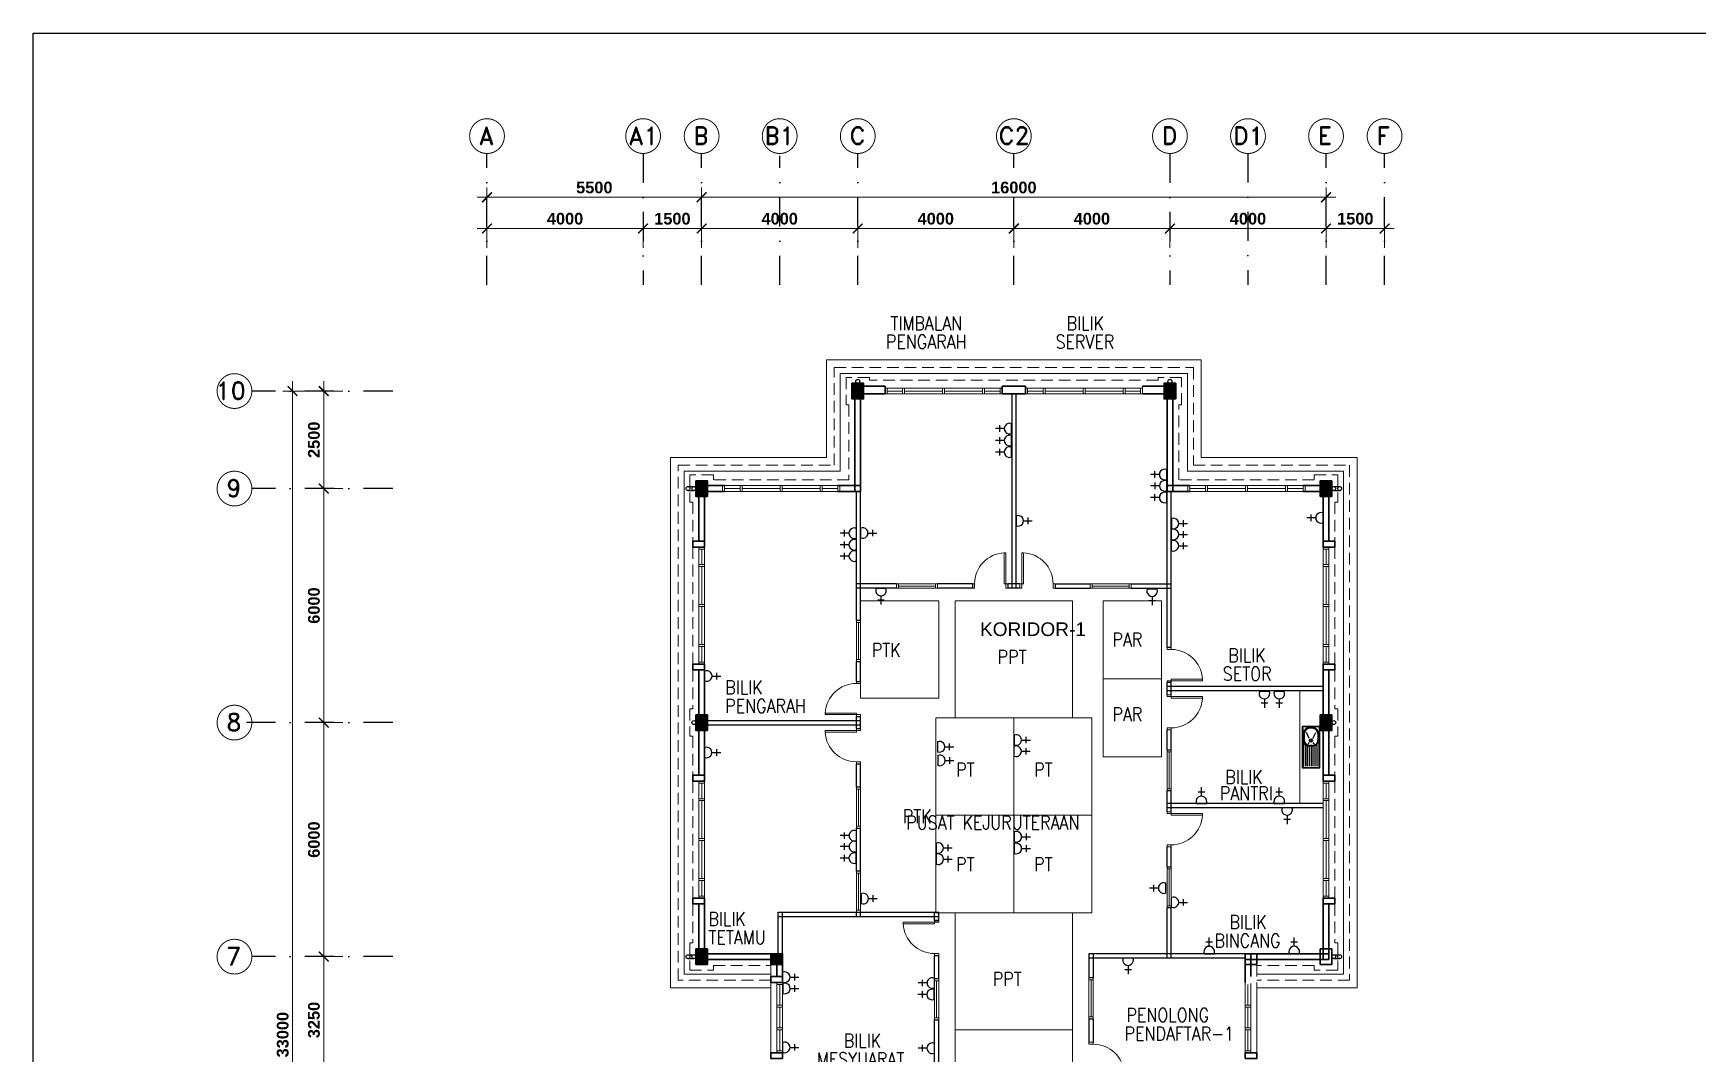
# Model space of a CAD drawing. Header units: inches. Extents: x 14 to 94880, y -4 to 65158.
# Drawn here: x 14 to 42664, y 38709 to 64871 of the extents above; entities that cross this region are included whole.
import ezdxf
from ezdxf.enums import TextEntityAlignment as Align

# ---------------------------------------------------------------- set-up
doc = ezdxf.new("R2010")
doc.units = ezdxf.units.IN
doc.header["$MEASUREMENT"] = 0
doc.linetypes.add('DASHDOT', pattern=[1, 0.5, -0.25, 0, -0.25])
doc.linetypes.add('HIDDEN', pattern=[0.375, 0.25, -0.125])
for name, color, linetype, lineweight in [('1', 8, 'Continuous', 9), ('COLUMN', 8, 'Continuous', 30), ('dim', 8, 'Continuous', 20), ('DOOR', 8, 'Continuous', 20), ('LW', 8, 'Continuous', 20), ('t3', 8, 'Continuous', 25), ('wall', 8, 'Continuous', 30), ('WIN', 8, 'Continuous', 18)]:
    doc.layers.add(name, color=color, linetype=linetype, lineweight=lineweight)
for name, color, linetype in [('DOWNPIPE', 8, 'Continuous'), ('ELECT', 6, 'Continuous'), ('GRID', 8, 'DASHDOT'), ('GRID-TEXT', 8, 'Continuous'), ('partition', 8, 'Continuous'), ('SAN', 8, 'Continuous'), ('SANITARY', 8, 'Continuous'), ('t.block', 4, 'Continuous')]:
    doc.layers.add(name, color=color, linetype=linetype)
doc.styles.add('LAILA', font='romans.shx', dxfattribs={"width": 0.85})
doc.styles.get("Standard").update_dxf_attribs({"font": 'arial.ttf'})
doc.styles.add('style1', font='romand.shx', dxfattribs={"height": 250})
doc.styles.add('style2', font='sanssb__.ttf', dxfattribs={"height": 1200})

# ---------------------------------------------------------------- blocks, each defined once
blk = doc.blocks.new('_ArchTick')
at = {"color": 0, "linetype": 'ByBlock', "const_width": 0.15}
blk.add_lwpolyline([(-0.5, -0.5), (0.5, 0.5)], dxfattribs=at)
blk = doc.blocks.new('dr16')
at = {"layer": 'DOOR', "color": 1}
blk.add_line((-2409712, -909071), (-2409602, -909071), dxfattribs=at)
for points in [[(-2409712, -909071), (-2409602, -909071), (-2409602, -909021), (-2409712, -909021)], [(-2410511, -909831), (-2409712, -909831), (-2409712, -909871), (-2410511, -909871)], [(-2409712, -909921), (-2409602, -909921), (-2409602, -909871), (-2409712, -909871)]]:
    blk.add_lwpolyline(points, close=True, dxfattribs=at)
at = {"layer": 'DOOR', "color": 9}
blk.add_arc((-2409712, -909871), 800, 90, 177.134, dxfattribs=at)
blk = doc.blocks.new('WIN')
at = {"layer": 'WIN', "color": 1}
for p, q in [((-2479668, -915155), (-2476718, -915155)), ((-2479643, -915230), (-2479243, -915230)), ((-2479193, -915230), (-2478218, -915230)), ((-2478168, -915230), (-2477193, -915230)), ((-2477143, -915230), (-2476743, -915230)), ((-2479668, -915305), (-2476718, -915305))]:
    blk.add_line(p, q, dxfattribs=at)
for points in [[(-2479693, -915305), (-2479643, -915305), (-2479643, -915155), (-2479693, -915155)], [(-2479243, -915305), (-2479193, -915305), (-2479193, -915155), (-2479243, -915155)], [(-2478218, -915305), (-2478168, -915305), (-2478168, -915155), (-2478218, -915155)], [(-2477193, -915305), (-2477143, -915305), (-2477143, -915155), (-2477193, -915155)], [(-2476743, -915305), (-2476693, -915305), (-2476693, -915155), (-2476743, -915155)]]:
    blk.add_lwpolyline(points, close=True, dxfattribs=at)
blk = doc.blocks.new('Kit-sink')
at = {"layer": 'SAN'}
for p, q in [((0, 0), (0, -427)), ((1052, 15), (15, 15)), ((1028, 2), (38, 2)), ((1067, -427), (1067, 0)), ((14, -24), (14, -404)), ((34, -168), (34, -260)), ((50, -184), (50, -244)), ((313, -266), (159, -331)), ((165, -100), (316, -174)), ((356, -18), (184, -18)), ((184, -410), (356, -410)), ((340, -34), (200, -34)), ((200, -394), (340, -394)), ((356, -18), (1024, -18)), ((356, -410), (1024, -410)), ((412, -263), (461, -307)), ((418, -171), (467, -137)), ((466, -66), (1024, -66)), ((466, -360), (1024, -360)), ((490, -184), (490, -244)), ((496, -116), (1024, -116)), ((496, -312), (1024, -312)), ((505, -164), (1024, -164)), ((505, -262), (1024, -262)), ((506, -168), (506, -260)), ((506, -214), (1024, -214)), ((1054, -404), (1054, -24)), ((15, -442), (1052, -442)), ((38, -428), (1028, -428))]:
    blk.add_line(p, q, dxfattribs=at)
for radius in [40, 23.9]:
    blk.add_circle((362, -214), radius, dxfattribs=at)
for centre, radius, start, end in [((15, 0), 15, 90, 180), ((38, -24), 25, 90, 180), ((1028, -24), 25, 0, 90), ((1052, 0), 15, 0, 90), ((38, -404), 25, 180, 270), ((184, -168), 150, 90, 180), ((184, -260), 150, 180, 270), ((200, -184), 150, 90, 180), ((200, -244), 150, 180, 270), ((340, -184), 150, 0, 90), ((340, -244), 150, 270, 0), ((356, -168), 150, 0, 90), ((356, -260), 150, 270, 0), ((1028, -404), 25, 270, 0), ((15, -427), 15, 180, 270), ((1052, -427), 15, 270, 0)]:
    blk.add_arc(centre, radius, start, end, dxfattribs=at)

msp = doc.modelspace()

# ---------------------------------------------------------------- hatches: boundary and pattern name
at = {"layer": 'COLUMN'}
msp.add_hatch(color=256, dxfattribs=at).paths.add_polyline_path([(18915, 41273), (19215, 41273), (19215, 40998), (18915, 40998)])

# ---------------------------------------------------------------- linework, layer by layer
at = {"layer": '1'}
for points in [[(23215, 47823), (23215, 50323), (21215, 50323), (21215, 47823)], [(23640, 50323), (23640, 47323), (26640, 47323), (26640, 50323)], [(27426, 50323), (28926, 50323), (28926, 48323), (27426, 48323)], [(28926, 48323), (27426, 48323), (27426, 46323), (28926, 46323)], [(25140, 44823), (25140, 47323), (23140, 47323), (23140, 44823)], [(27140, 44823), (27140, 47323), (25140, 47323), (25140, 44823)], [(25140, 42323), (25140, 44823), (23140, 44823), (23140, 42323)], [(27140, 42323), (27140, 44823), (25140, 44823), (25140, 42323)], [(23640, 42323), (23640, 39323), (26640, 39323), (26640, 42323)], [(23640, 39323), (23640, 36323), (26640, 36323), (26640, 39323)]]:
    msp.add_lwpolyline(points, close=True, dxfattribs=at)
at = {"layer": 'COLUMN'}
for points in [[(20990, 55898), (21290, 55898), (21290, 55498), (20990, 55498)], [(29290, 55898), (28990, 55898), (28990, 55498), (29290, 55498)], [(16990, 53398), (17290, 53398), (17290, 52998), (16990, 52998)], [(33290, 53398), (32990, 53398), (32990, 52998), (33290, 52998)], [(16990, 47398), (17290, 47398), (17290, 46998), (16990, 46998)], [(33290, 47398), (32990, 47398), (32990, 46998), (33290, 46998)], [(16990, 41398), (17290, 41398), (17290, 40998), (16990, 40998)], [(33290, 41398), (32990, 41398), (32990, 40998), (33290, 40998)], [(18915, 41273), (19215, 41273), (19215, 40998), (18915, 40998)], [(31065, 41273), (31365, 41273), (31365, 40998), (31065, 40998)]]:
    msp.add_lwpolyline(points, close=True, dxfattribs=at)
for points in [[(20990, 55898), (21290, 55898), (20990, 55498), (21290, 55498)], [(29290, 55898), (28990, 55898), (29290, 55498), (28990, 55498)], [(16990, 53398), (17290, 53398), (16990, 52998), (17290, 52998)], [(33290, 53398), (32990, 53398), (33290, 52998), (32990, 52998)], [(16990, 47398), (17290, 47398), (16990, 46998), (17290, 46998)], [(33290, 47398), (32990, 47398), (33290, 46998), (32990, 46998)], [(16990, 41398), (17290, 41398), (16990, 40998), (17290, 40998)]]:
    msp.add_solid(points, dxfattribs=at)
at = {"layer": 'dim'}
for p, q in [((11390, 60665), (17390, 60665)), ((11640, 60170), (11640, 60915)), ((16890, 60665), (33390, 60665)), ((17140, 60170), (17140, 60915)), ((17140, 60170), (17140, 60915)), ((33140, 60170), (33140, 60915)), ((11390, 59865), (15890, 59865)), ((11640, 59370), (11640, 60115)), ((15390, 59865), (17390, 59865)), ((15640, 59370), (15640, 60115)), ((15640, 59370), (15640, 60115)), ((16890, 59865), (21390, 59865)), ((17140, 59370), (17140, 60115)), ((17140, 59370), (17140, 60115)), ((20890, 59865), (25390, 59865)), ((21140, 59370), (21140, 60115)), ((21140, 59370), (21140, 60115)), ((24890, 59865), (29390, 59865)), ((25140, 59370), (25140, 60115)), ((25140, 59370), (25140, 60115)), ((28890, 59865), (33390, 59865)), ((29140, 59370), (29140, 60115)), ((29140, 59370), (29140, 60115)), ((32890, 59865), (34890, 59865)), ((33140, 59370), (33140, 60115)), ((33140, 59370), (33140, 60115)), ((34640, 59370), (34640, 60115)), ((6656, 55948), (6656, 22448)), ((7456, 55948), (7456, 52948)), ((7150, 55698), (6406, 55698)), ((7950, 55698), (7206, 55698)), ((7456, 53448), (7456, 46948)), ((7950, 53198), (7206, 53198)), ((7950, 53198), (7206, 53198)), ((7456, 47448), (7456, 40948)), ((7950, 47198), (7206, 47198)), ((7950, 47198), (7206, 47198)), ((7456, 41448), (7456, 37698)), ((7950, 41198), (7206, 41198)), ((7950, 41198), (7206, 41198))]:
    msp.add_line(p, q, dxfattribs=at)
at = {"layer": 'DOWNPIPE'}
for p, q in [((16790, 53248), (16940, 53248)), ((16790, 53148), (16940, 53148)), ((33340, 53248), (33490, 53248)), ((33340, 53148), (33490, 53148)), ((16790, 41248), (16940, 41248)), ((16790, 41148), (16940, 41148)), ((33340, 41248), (33490, 41248)), ((33340, 41148), (33490, 41148))]:
    msp.add_line(p, q, dxfattribs=at)
for centre in [(21140, 55948), (29140, 55948), (16790, 53198), (16940, 53198), (33340, 53198), (33490, 53198), (16940, 47198), (33340, 47198), (16790, 41198), (16940, 41198), (33340, 41198), (33490, 41198)]:
    msp.add_circle(centre, 50, dxfattribs=at)
at = {"layer": 'ELECT', "color": 6}
for p, q in [((24893, 54735), (24668, 54735)), ((24781, 54651), (24781, 54820)), ((25083, 54599), (25083, 54872)), ((24894, 54430), (24669, 54430)), ((24781, 54345), (24781, 54514)), ((24781, 54049), (24781, 54217)), ((25084, 54293), (25084, 54566)), ((25084, 53997), (25084, 54269)), ((24894, 54133), (24669, 54133)), ((28869, 53559), (28644, 53559)), ((28756, 53475), (28756, 53643)), ((28759, 53184), (28759, 53353)), ((29059, 53423), (29059, 53695)), ((29061, 53132), (29061, 53405)), ((28869, 52970), (28644, 52970)), ((28872, 53268), (28646, 53268)), ((28756, 52886), (28756, 53055)), ((29059, 52834), (29059, 53107)), ((25199, 52508), (25199, 52235)), ((32762, 52363), (32762, 52532)), ((33065, 52311), (33065, 52584)), ((20916, 52053), (20691, 52053)), ((20804, 51969), (20804, 52137)), ((21106, 51917), (21106, 52189)), ((21213, 52196), (21213, 51923)), ((21403, 52059), (21628, 52059)), ((21515, 52144), (21515, 51975)), ((25389, 52371), (25614, 52371)), ((25501, 52456), (25501, 52287)), ((29174, 52157), (29174, 51885)), ((29176, 52439), (29176, 52167)), ((29365, 52303), (29590, 52303)), ((29476, 52105), (29476, 51937)), ((29478, 52387), (29478, 52219)), ((32875, 52447), (32650, 52447)), ((20916, 51757), (20691, 51757)), ((20804, 51673), (20804, 51842)), ((21106, 51621), (21106, 51894)), ((29175, 51868), (29175, 51595)), ((29364, 52021), (29589, 52021)), ((29364, 51732), (29589, 51732)), ((29477, 51816), (29477, 51647)), ((20915, 51468), (20690, 51468)), ((20803, 51383), (20803, 51552)), ((21105, 51331), (21105, 51604)), ((21872, 50638), (21599, 50638)), ((21820, 50336), (21651, 50336)), ((21736, 50448), (21736, 50223)), ((28820, 50623), (28548, 50623)), ((28684, 50434), (28684, 50209)), ((28768, 50321), (28600, 50321)), ((17216, 48528), (17216, 48255)), ((17406, 48392), (17631, 48392)), ((17518, 48476), (17518, 48307)), ((31697, 47995), (31424, 47995)), ((31561, 47805), (31561, 47580)), ((32078, 47995), (31805, 47995)), ((31942, 47805), (31942, 47580)), ((31645, 47693), (31476, 47693)), ((32026, 47693), (31858, 47693)), ((17215, 46568), (17215, 46295)), ((17517, 46516), (17517, 46347)), ((23184, 46715), (23184, 46442)), ((23374, 46578), (23599, 46578)), ((23486, 46663), (23486, 46494)), ((25143, 46599), (25143, 46326)), ((25149, 46888), (25149, 46615)), ((25338, 46752), (25563, 46752)), ((25446, 46547), (25446, 46378)), ((25451, 46836), (25451, 46667)), ((17404, 46432), (17629, 46432)), ((23191, 46365), (23191, 46092)), ((23381, 46229), (23606, 46229)), ((23493, 46313), (23493, 46144)), ((25333, 46463), (25558, 46463)), ((29862, 45426), (30031, 45426)), ((29947, 45314), (29947, 45539)), ((31857, 45424), (32025, 45424)), ((31941, 45311), (31941, 45536)), ((29810, 45124), (30083, 45124)), ((31804, 45121), (32077, 45121)), ((32278, 45013), (32006, 45013)), ((32142, 44824), (32142, 44598)), ((20804, 44216), (20804, 44385)), ((21106, 44164), (21106, 44437)), ((25151, 44408), (25151, 44135)), ((32226, 44711), (32058, 44711)), ((20916, 44300), (20692, 44300)), ((20916, 44019), (20692, 44019)), ((20804, 43935), (20804, 44104)), ((21106, 43883), (21106, 44156)), ((23147, 44121), (23147, 43848)), ((23337, 43984), (23562, 43984)), ((23449, 44069), (23449, 43900)), ((25151, 44107), (25151, 43834)), ((25341, 44271), (25566, 44271)), ((25341, 43971), (25566, 43971)), ((25453, 44356), (25453, 44187)), ((25453, 44055), (25453, 43886)), ((20914, 43722), (20688, 43722)), ((20801, 43638), (20801, 43807)), ((21103, 43586), (21103, 43859)), ((23148, 43833), (23148, 43560)), ((23338, 43696), (23563, 43696)), ((23450, 43781), (23450, 43612)), ((29033, 42819), (29033, 43092)), ((21226, 42822), (21226, 42549)), ((21416, 42686), (21641, 42686)), ((21528, 42770), (21528, 42601)), ((28843, 42956), (28618, 42956)), ((28731, 42871), (28731, 43040)), ((29175, 42726), (29175, 42453)), ((29477, 42674), (29477, 42505)), ((29365, 42590), (29590, 42590)), ((30063, 41575), (30231, 41575)), ((30147, 41462), (30147, 41687)), ((32241, 41576), (32409, 41576)), ((32325, 41463), (32325, 41688)), ((28204, 41163), (27931, 41163)), ((28067, 40974), (28067, 40748)), ((30011, 41272), (30283, 41272)), ((32189, 41273), (32461, 41273)), ((19215, 40809), (19215, 40536)), ((19215, 40809), (19215, 40536)), ((19405, 40672), (19630, 40672)), ((19405, 40672), (19630, 40672)), ((19517, 40757), (19517, 40588)), ((19517, 40757), (19517, 40588)), ((22914, 40523), (22690, 40523)), ((22802, 40439), (22802, 40607)), ((23104, 40387), (23104, 40659)), ((28152, 40861), (27983, 40861)), ((19218, 40518), (19218, 40245)), ((19408, 40382), (19633, 40382)), ((19521, 40466), (19521, 40297)), ((22909, 40228), (22684, 40228)), ((22797, 40144), (22797, 40313)), ((23099, 40092), (23099, 40365)), ((19215, 39009), (19215, 38736)), ((19405, 38872), (19630, 38872)), ((19517, 38957), (19517, 38788)), ((22913, 38850), (22688, 38850)), ((22801, 38765), (22801, 38934)), ((23103, 38713), (23103, 38986))]:
    msp.add_line(p, q, dxfattribs=at)
for centre, start, end in [((25030, 54735), 66.9763, 293.0237), ((25030, 54430), 66.9763, 293.0237), ((25030, 54133), 66.9763, 293.0237), ((29005, 53559), 66.9763, 293.0237), ((29008, 53268), 66.9763, 293.0237), ((29005, 52970), 66.9763, 293.0237), ((25252, 52371), 246.9763, 113.0237), ((33011, 52447), 66.9763, 293.0237), ((21052, 52053), 66.9763, 293.0237), ((21266, 52059), 246.9763, 113.0237), ((29228, 52021), 246.9763, 113.0237), ((29229, 52303), 246.9763, 113.0237), ((21052, 51757), 66.9763, 293.0237), ((29228, 51732), 246.9763, 113.0237), ((21051, 51468), 66.9763, 293.0237), ((21736, 50585), 156.9763, 23.0237), ((28684, 50570), 156.9763, 23.0237), ((17270, 48392), 246.9763, 113.0237), ((31561, 47942), 156.9763, 23.0237), ((31942, 47942), 156.9763, 23.0237), ((17268, 46432), 246.9763, 113.0237), ((23237, 46578), 246.9763, 113.0237), ((25197, 46463), 246.9763, 113.0237), ((25202, 46752), 246.9763, 113.0237), ((23244, 46229), 246.9763, 113.0237), ((29947, 45177), 336.9763, 203.0237), ((31941, 45175), 336.9763, 203.0237), ((32142, 44960), 156.9763, 23.0237), ((21053, 44300), 66.9763, 293.0237), ((25204, 44271), 246.9763, 113.0237), ((21053, 44019), 66.9763, 293.0237), ((23200, 43984), 246.9763, 113.0237), ((25204, 43971), 246.9763, 113.0237), ((21050, 43722), 66.9763, 293.0237), ((23201, 43696), 246.9763, 113.0237), ((28980, 42956), 66.9763, 293.0237), ((21279, 42686), 246.9763, 113.0237), ((29229, 42590), 246.9763, 113.0237), ((30147, 41326), 336.9763, 203.0237), ((32325, 41327), 336.9763, 203.0237), ((28067, 41110), 156.9763, 23.0237), ((19269, 40672), 246.9763, 113.0237), ((19269, 40672), 246.9763, 113.0237), ((23051, 40523), 66.9763, 293.0237), ((19272, 40382), 246.9763, 113.0237), ((23046, 40228), 66.9763, 293.0237), ((19269, 38872), 246.9763, 113.0237), ((23050, 38850), 66.9763, 293.0237)]:
    msp.add_arc(centre, 136, start, end, dxfattribs=at)
at = {"layer": 'GRID', "ltscale": 1500}
for p, q in [((11640, 58418), (11640, 61789)), ((15640, 61789), (15640, 58418)), ((17140, 58418), (17140, 61789)), ((19140, 58418), (19140, 61727)), ((21140, 58418), (21140, 61789)), ((25140, 58418), (25140, 61789)), ((29140, 61789), (29140, 58418)), ((31140, 61796), (31140, 58418)), ((33140, 58418), (33140, 61789)), ((34640, 58418), (34640, 61789)), ((9224, 55698), (5615, 55698)), ((9224, 53198), (5615, 53198)), ((9224, 47198), (4901, 47198)), ((9224, 41198), (5615, 41198))]:
    msp.add_line(p, q, dxfattribs=at)
at = {"layer": 'GRID-TEXT', "const_width": 24.7}
for points in [[(12086, 62235, 1), (11195, 62235, 0.414214), (11640, 61789, 0.414214), (12086, 62235, 1)], [(16086, 62235, 1), (15195, 62235, 0.414214), (15640, 61789, 0.414214), (16086, 62235, 1)], [(17586, 62235, 1), (16695, 62235, 0.414214), (17140, 61789, 0.414214), (17586, 62235, 1)], [(19586, 62235, 1), (18695, 62235, 0.414214), (19140, 61789, 0.414214), (19586, 62235, 1)], [(21586, 62235, 1), (20695, 62235, 0.414214), (21140, 61789, 0.414214), (21586, 62235, 1)], [(25586, 62235, 1), (24695, 62235, 0.414214), (25140, 61789, 0.414214), (25586, 62235, 1)], [(29586, 62235, 1), (28695, 62235, 0.414214), (29140, 61789, 0.414214), (29586, 62235, 1)], [(31586, 62235, 1), (30695, 62235, 0.414214), (31140, 61789, 0.414214), (31586, 62235, 1)], [(33586, 62235, 1), (32695, 62235, 0.414214), (33140, 61789, 0.414214), (33586, 62235, 1)], [(35086, 62235, 1), (34195, 62235, 0.414214), (34640, 61789, 0.414214), (35086, 62235, 1)], [(5615, 55698, 1), (4724, 55698, 0.414214), (5169, 55253, 0.414214), (5615, 55698, 1)], [(5615, 53198, 1), (4724, 53198, 0.414214), (5169, 52753, 0.414214), (5615, 53198, 1)], [(5615, 47198, 1), (4724, 47198, 0.414214), (5169, 46753, 0.414214), (5615, 47198, 1)], [(5615, 41198, 1), (4724, 41198, 0.414214), (5169, 40753, 0.414214), (5615, 41198, 1)]]:
    msp.add_lwpolyline(points, format="xyb", dxfattribs=at)
at = {"layer": 'LW'}
for p, q in [((20340, 53998), (20340, 56498)), ((20340, 56498), (29940, 56498)), ((29940, 56498), (29940, 53998)), ((20690, 53648), (20690, 56148)), ((20690, 56148), (29590, 56148)), ((29590, 56148), (29590, 53648)), ((28440, 55623), (28440, 55823)), ((16340, 40398), (16340, 53998)), ((16340, 53998), (20340, 53998)), ((29940, 53998), (33940, 53998)), ((33940, 53998), (33940, 40398)), ((16690, 40748), (16690, 53648)), ((16690, 53648), (20690, 53648)), ((29590, 53648), (33590, 53648)), ((33590, 53648), (33590, 40748)), ((32465, 45123), (32465, 48013)), ((18915, 40686), (18915, 40973)), ((31365, 40686), (31365, 40973)), ((18915, 40748), (16690, 40748)), ((18915, 38736), (18915, 40536)), ((33590, 40748), (31365, 40748)), ((31365, 38736), (31365, 40536)), ((18915, 40398), (16340, 40398)), ((33940, 40398), (31365, 40398))]:
    msp.add_line(p, q, dxfattribs=at)
at = {"layer": 'LW', "linetype": 'HIDDEN', "ltscale": 1200}
for p, q in [((20540, 53798), (20540, 56298)), ((20540, 56298), (29740, 56298)), ((29740, 56298), (29740, 53798)), ((16540, 40598), (16540, 53798)), ((16540, 53798), (20540, 53798)), ((29740, 53798), (33740, 53798)), ((33740, 53798), (33740, 40598)), ((16915, 48698), (16915, 51698)), ((33365, 48698), (33365, 51698)), ((16915, 42698), (16915, 45698)), ((33365, 42698), (33365, 45698)), ((18915, 40598), (16540, 40598)), ((33740, 40598), (31365, 40598))]:
    msp.add_line(p, q, dxfattribs=at)
for points in [[(32840, 53423), (29365, 53423), (29365, 55348), (29440, 55348), (29440, 56048), (28840, 56048), (28840, 55973), (21440, 55973), (21440, 56048), (20840, 56048), (20840, 55348), (20915, 55348), (20915, 53423), (17440, 53423)], [(17440, 53423), (17440, 53548), (16840, 53548), (16840, 52848), (16915, 52848), (16915, 51848)], [(32840, 53423), (32840, 53548), (33440, 53548), (33440, 52848), (33365, 52848), (33365, 51848)], [(16915, 48548), (16915, 47548), (16840, 47548), (16840, 46848), (16915, 46848), (16915, 45848)], [(33365, 48548), (33365, 47548), (33440, 47548), (33440, 46848), (33365, 46848), (33365, 45848)], [(16915, 42548), (16915, 41548), (16840, 41548), (16840, 40848), (17440, 40848), (17440, 40973), (18915, 40973)], [(33365, 42548), (33365, 41548), (33440, 41548), (33440, 40848), (32840, 40848), (32840, 40973), (31365, 40973)]]:
    msp.add_lwpolyline(points, dxfattribs=at)
at = {"layer": 'LW'}
msp.add_lwpolyline([(33138, 53248), (33140, 53248)], dxfattribs=at)
at = {"layer": 'partition'}
for p, q in [((25085, 55623), (25085, 50643)), ((25195, 55623), (25195, 50643)), ((21105, 49813), (21105, 53123)), ((21215, 49813), (21215, 53123)), ((29065, 49123), (29065, 53123)), ((29175, 49123), (29175, 53123)), ((22135, 50753), (21105, 50753)), ((21215, 50643), (21105, 50643)), ((22135, 50643), (21105, 50643)), ((24085, 50753), (23185, 50753)), ((24085, 50643), (23185, 50643)), ((24085, 50753), (24085, 50643)), ((24985, 50753), (24985, 50643)), ((25295, 50753), (24985, 50753)), ((25295, 50643), (24985, 50643)), ((26195, 50753), (26195, 50643)), ((26195, 50753), (27095, 50753)), ((26195, 50643), (27095, 50643)), ((28145, 50753), (29175, 50753)), ((28145, 50643), (29175, 50643)), ((21215, 49813), (21105, 49813)), ((29175, 49123), (29065, 49123)), ((21105, 48763), (21215, 48763)), ((21105, 48253), (21105, 48763)), ((21215, 48253), (21215, 48763)), ((21105, 48253), (21215, 48253)), ((29175, 48223), (29065, 48223)), ((29065, 47913), (29065, 48223)), ((29175, 47913), (29175, 48223)), ((33065, 48123), (29065, 48123)), ((33065, 48013), (29065, 48013)), ((21105, 47353), (21215, 47353)), ((21105, 47043), (21105, 47353)), ((21215, 47043), (21215, 47353)), ((17290, 47253), (21215, 47253)), ((17290, 47143), (21215, 47143)), ((21105, 47043), (21215, 47043)), ((29065, 46503), (29065, 47013)), ((29175, 46503), (29175, 47013)), ((29065, 46503), (29175, 46503)), ((21105, 46143), (21215, 46143)), ((21105, 45543), (21105, 46143)), ((21215, 45543), (21215, 46143)), ((21215, 45543), (21105, 45543)), ((29065, 44913), (29065, 45453)), ((29175, 45453), (29065, 45453)), ((29175, 44913), (29175, 45453)), ((33065, 45123), (29065, 45123)), ((33065, 45013), (29065, 45013)), ((21105, 43388), (21105, 44493)), ((21105, 44493), (21215, 44493)), ((21215, 43388), (21215, 44493)), ((29065, 43503), (29065, 44013)), ((29175, 43503), (29175, 44013)), ((21215, 43388), (21105, 43388)), ((29065, 43503), (29175, 43503)), ((19105, 41273), (19105, 42338)), ((19105, 42338), (23215, 42338)), ((19105, 42228), (23215, 42228)), ((19215, 41273), (19215, 42338)), ((21105, 42338), (21215, 42338)), ((21105, 42228), (21105, 42338)), ((21215, 42228), (21215, 42338)), ((23105, 42128), (23105, 42338)), ((23215, 42128), (23215, 42338)), ((29065, 41163), (29065, 42453)), ((29175, 42453), (29065, 42453)), ((29175, 41163), (29175, 42453)), ((23105, 42128), (23215, 42128)), ((23105, 41228), (23215, 41228)), ((23105, 40628), (23105, 41228)), ((23215, 40628), (23215, 41228)), ((31065, 41273), (27065, 41273)), ((27065, 41273), (27065, 40653)), ((31065, 41163), (27065, 41163)), ((27175, 41273), (27175, 40653)), ((23215, 40628), (23105, 40628)), ((27175, 40653), (27065, 40653)), ((23105, 39578), (23215, 39578)), ((23105, 37423), (23105, 39578)), ((23215, 37423), (23215, 39578)), ((27065, 39603), (27175, 39603)), ((27065, 39603), (27065, 39003)), ((27175, 39603), (27175, 39003))]:
    msp.add_line(p, q, dxfattribs=at)
at = {"layer": 't.block', "color": 7, "ltscale": 0.5}
msp.add_lwpolyline([(94869, 8), (14, 8), (14, 64871), (94869, 64871)], close=True, dxfattribs=at)
at = {"layer": 'wall'}
for p, q in [((21065, 53123), (21065, 55773)), ((21065, 55623), (21840, 55623)), ((21215, 53123), (21215, 55773)), ((21840, 55823), (21290, 55823)), ((21840, 55623), (21840, 55823)), ((24840, 55623), (24840, 55823)), ((24840, 55823), (25440, 55823)), ((24840, 55623), (25440, 55623)), ((25440, 55623), (25440, 55823)), ((28440, 55823), (28990, 55823)), ((28440, 55623), (29215, 55623)), ((29065, 53123), (29065, 55773)), ((29215, 53123), (29215, 55773)), ((17065, 51848), (17065, 52998)), ((17215, 51698), (17215, 52998)), ((17290, 53273), (17728, 53273)), ((17290, 53123), (17728, 53123)), ((20628, 53273), (21215, 53273)), ((20628, 53123), (21215, 53123)), ((29653, 53273), (29065, 53273)), ((29653, 53123), (29065, 53123)), ((32990, 53273), (32553, 53273)), ((32990, 53123), (32553, 53123)), ((33065, 51698), (33065, 52998)), ((33215, 51848), (33215, 52998)), ((17215, 45698), (17215, 48698)), ((33065, 45698), (33065, 48698)), ((17065, 45848), (17065, 48548)), ((33215, 45848), (33215, 48548)), ((17215, 41123), (17215, 42698)), ((33065, 41123), (33065, 42698)), ((17065, 41123), (17065, 42548)), ((33215, 41123), (33215, 42548)), ((19215, 41273), (17065, 41273)), ((18915, 41123), (17065, 41123)), ((19065, 40686), (19065, 40998)), ((19215, 40536), (19215, 41273)), ((31065, 40536), (31065, 41273)), ((33215, 41273), (31065, 41273)), ((33215, 41123), (31065, 41123)), ((31215, 40686), (31215, 41273))]:
    msp.add_line(p, q, dxfattribs=at)
for points in [[(17215, 51698), (17215, 51848), (16915, 51848), (16915, 51698)], [(33065, 51698), (33065, 51848), (33365, 51848), (33365, 51698)], [(17215, 48548), (17215, 48698), (16915, 48698), (16915, 48548)], [(33065, 48548), (33065, 48698), (33365, 48698), (33365, 48548)], [(17215, 45698), (17215, 45848), (16915, 45848), (16915, 45698)], [(33065, 45698), (33065, 45848), (33365, 45848), (33365, 45698)], [(17215, 42548), (17215, 42698), (16915, 42698), (16915, 42548)], [(33065, 42548), (33065, 42698), (33365, 42698), (33365, 42548)], [(19215, 40536), (19215, 40686), (18915, 40686), (18915, 40536)], [(19215, 38586), (19215, 38736), (18915, 38736), (18915, 38586)], [(31065, 38586), (31065, 38736), (31365, 38736), (31365, 38586)]]:
    msp.add_lwpolyline(points, close=True, dxfattribs=at)
at = {"layer": 'WIN'}
for p, q in [((23185, 50753), (22135, 50753)), ((23185, 50643), (22135, 50643)), ((23135, 50698), (22185, 50698)), ((27095, 50753), (28145, 50753)), ((27095, 50643), (28145, 50643)), ((27145, 50698), (28095, 50698)), ((21105, 48763), (21105, 49813)), ((21160, 48813), (21160, 49763)), ((21215, 48763), (21215, 49813)), ((29065, 46503), (29065, 45453)), ((29175, 46503), (29175, 45453)), ((29120, 46453), (29120, 45503)), ((21105, 44493), (21105, 45543)), ((21160, 44543), (21160, 45493)), ((21215, 44493), (21215, 45543)), ((21105, 42338), (21105, 43388)), ((21160, 42388), (21160, 43338)), ((21215, 42338), (21215, 43388)), ((29065, 43503), (29065, 42453)), ((29120, 43453), (29120, 42503)), ((29175, 43503), (29175, 42453)), ((19215, 40998), (19215, 41273)), ((31365, 40998), (31365, 41273)), ((19215, 40536), (19215, 38736)), ((23105, 39578), (23105, 40628)), ((23160, 39628), (23160, 40578)), ((23215, 39578), (23215, 40628)), ((27065, 39603), (27065, 40653)), ((27120, 39653), (27120, 40603)), ((27175, 39603), (27175, 40653)), ((31065, 40536), (31065, 38736)), ((19065, 40511), (19065, 38761)), ((19140, 39953), (19140, 40486)), ((31140, 39953), (31140, 40486)), ((31215, 40511), (31215, 38761)), ((19140, 39369), (19140, 39903)), ((31140, 39369), (31140, 39903)), ((19140, 38786), (19140, 39319)), ((31140, 38786), (31140, 39319))]:
    msp.add_line(p, q, dxfattribs=at)
for points in [[(22135, 50753), (22135, 50643), (22185, 50643), (22185, 50753)], [(23135, 50753), (23135, 50643), (23185, 50643), (23185, 50753)], [(27145, 50753), (27145, 50643), (27095, 50643), (27095, 50753)], [(28145, 50753), (28145, 50643), (28095, 50643), (28095, 50753)], [(21215, 49813), (21105, 49813), (21105, 49763), (21215, 49763)], [(21215, 48813), (21105, 48813), (21105, 48763), (21215, 48763)], [(29175, 46453), (29065, 46453), (29065, 46503), (29175, 46503)], [(21215, 45543), (21105, 45543), (21105, 45493), (21215, 45493)], [(29175, 45453), (29065, 45453), (29065, 45503), (29175, 45503)], [(21215, 44543), (21105, 44543), (21105, 44493), (21215, 44493)], [(21215, 43388), (21105, 43388), (21105, 43338), (21215, 43338)], [(29175, 43453), (29065, 43453), (29065, 43503), (29175, 43503)], [(21215, 42388), (21105, 42388), (21105, 42338), (21215, 42338)], [(29175, 42453), (29065, 42453), (29065, 42503), (29175, 42503)], [(19065, 40486), (19065, 40536), (19215, 40536), (19215, 40486)], [(23215, 40628), (23105, 40628), (23105, 40578), (23215, 40578)], [(27175, 40653), (27065, 40653), (27065, 40603), (27175, 40603)], [(19065, 39903), (19065, 39953), (19215, 39953), (19215, 39903)], [(31215, 39903), (31215, 39953), (31065, 39953), (31065, 39903)], [(19065, 39319), (19065, 39369), (19215, 39369), (19215, 39319)], [(23215, 39628), (23105, 39628), (23105, 39578), (23215, 39578)], [(27175, 39653), (27065, 39653), (27065, 39603), (27175, 39603)], [(31215, 39319), (31215, 39369), (31065, 39369), (31065, 39319)], [(19065, 38736), (19065, 38786), (19215, 38786), (19215, 38736)], [(31215, 38736), (31215, 38786), (31065, 38786), (31065, 38736)]]:
    msp.add_lwpolyline(points, close=True, dxfattribs=at)

# ---------------------------------------------------------------- block references
at = {"layer": 'dim', "xscale": 250, "yscale": 250, "zscale": 250}
for p, rotation in [((11640, 60665), 180), ((17140, 60665), 180), ((11640, 59865), 180), ((15640, 59865), 180), ((17140, 59865), 180), ((21140, 59865), 180), ((25140, 59865), 180), ((29140, 59865), 180), ((33140, 59865), 180), ((6656, 55698), 90), ((7456, 55698), 90), ((7456, 53198), 90), ((7456, 53198), 270), ((7456, 47198), 270), ((7456, 47198), 90), ((7456, 41198), 270), ((7456, 41198), 90)]:
    msp.add_blockref('_ArchTick', p, dxfattribs=dict(at, rotation=rotation))
for p in [(17140, 60665), (33140, 60665), (15640, 59865), (17140, 59865), (21140, 59865), (25140, 59865), (29140, 59865), (33140, 59865), (34640, 59865)]:
    msp.add_blockref('_ArchTick', p, dxfattribs=at)
at = {"layer": 'DOOR', "xscale": -1}
for p, rotation in [((-884936, -2358959), 90), ((2430817, -862877), 180), ((2432817, -867792), 180)]:
    msp.add_blockref('dr16', p, dxfattribs=dict(at, rotation=rotation))
at = {"layer": 'DOOR'}
for p, rotation in [((935216, -2358959), 270), ((-2380537, -862007), 180), ((-2380537, -865007), 180)]:
    msp.add_blockref('dr16', p, dxfattribs=dict(at, rotation=rotation))
at = {"layer": 'DOOR', "xscale": -1}
for p in [(-2380537, 958144), (-2382537, 948024)]:
    msp.add_blockref('dr16', p, dxfattribs=at)
at = {"layer": 'DOOR'}
msp.add_blockref('dr16', (2430817, 957274), dxfattribs=at)
at = {"layer": 'SANITARY', "rotation": 270}
msp.add_blockref('Kit-sink', (32970, 47102), dxfattribs=at)
at = {"layer": 'WIN', "xscale": -1}
for p, rotation in [((2501533, -859531), 180), ((2497371, -862031), 180), ((-898089, -2427995), 90), ((-882089, -2427995), 90), ((-898089, -2433995), 90), ((-882089, -2433995), 90)]:
    msp.add_blockref('WIN', p, dxfattribs=dict(at, rotation=rotation))
at = {"layer": 'WIN', "rotation": 180}
for p in [(-2451253, -859531), (-2447090, -862031)]:
    msp.add_blockref('WIN', p, dxfattribs=at)

# ---------------------------------------------------------------- texts
at = {"insert": (24272, 49768), "char_height": 350, "width": 2720.65, "attachment_point": 1}
msp.add_mtext('KORIDOR-1', dxfattribs=at)
at = {"layer": 'dim', "char_height": 300, "attachment_point": 5, "style": 'style2'}
for s, insert in [('\\A1;5500', (14390, 60915)), ('\\A1;16000', (25140, 60915)), ('\\A1;4000', (13640, 60115)), ('\\A1;1500', (16390, 60115)), ('\\A1;4000', (19140, 60115)), ('\\A1;4000', (23140, 60115)), ('\\A1;4000', (27140, 60115)), ('\\A1;4000', (31140, 60115)), ('\\A1;1500', (33890, 60115))]:
    msp.add_mtext(s, dxfattribs=dict(at, insert=insert))
at = {"layer": 'dim', "char_height": 300, "attachment_point": 5, "rotation": 90, "style": 'style2'}
for s, insert in [('\\A1;2500', (7206, 54448)), ('\\A1;6000', (7206, 50198)), ('\\A1;6000', (7206, 44198)), ('\\A1;33000', (6406, 39198)), ('\\A1;3250', (7206, 39573))]:
    msp.add_mtext(s, dxfattribs=dict(at, insert=insert))
at = {"layer": 'GRID-TEXT', "style": 'style1'}
for s, p in [('A', (11431, 62019)), ('A1', (15269, 62019)), ('B', (16931, 62019)), ('B1', (18754, 62019)), ('C', (20931, 62019)), ('C2', (24750, 62019)), ('D', (28931, 62019)), ('D1', (30756, 62019)), ('E', (32931, 62019)), ('F', (34431, 62019)), ('10', (4687, 55483)), ('9', (4961, 52983)), ('8', (4961, 46983)), ('7', (4961, 40983))]:
    msp.add_text(s, height=450, dxfattribs=at).set_placement(p)
at = {"layer": 't3', "style": 'LAILA', "width": 0.85}
for s, p in [('TIMBALAN', (21979, 57610)), ('BILIK', (26492, 57610)), ('PENGARAH', (21864, 57136)), ('SERVER', (26210, 57136)), ('BILIK', (30636, 49098)), ('SETOR', (30495, 48624)), ('BILIK', (17746, 48275)), ('PENGARAH', (17746, 47801)), ('BILIK', (30559, 45978)), ('PANTRI', (30421, 45561)), ('PUSAT KEJURUTERAAN', (22383, 44811)), ('BILIK', (17315, 42340)), ('BILIK', (30664, 42258)), ('TETAMU', (17315, 41867)), ('BINCANG', (30279, 41785)), ('PENOLONG', (28026, 39874)), ('PENDAFTAR-1', (27979, 39401)), ('BILIK', (20784, 39218)), ('MESYUARAT', (20091, 38744))]:
    msp.add_text(s, height=350, dxfattribs=at).set_placement(p, align=Align.TOP_LEFT)
for s, p in [('PAR', (27668, 49151)), (' PTK', (21299, 48887)), ('PPT', (24726, 48706)), ('PAR', (27668, 47236)), (' PT', (23458, 45816)), (' PT', (25458, 45816)), (' PTK', (22091, 44622)), (' PT', (23458, 43392)), (' PT', (25458, 43392)), ('PPT', (24602, 40450))]:
    msp.add_text(s, height=350, dxfattribs=at).set_placement(p)

doc.saveas('drawing.dxf')
